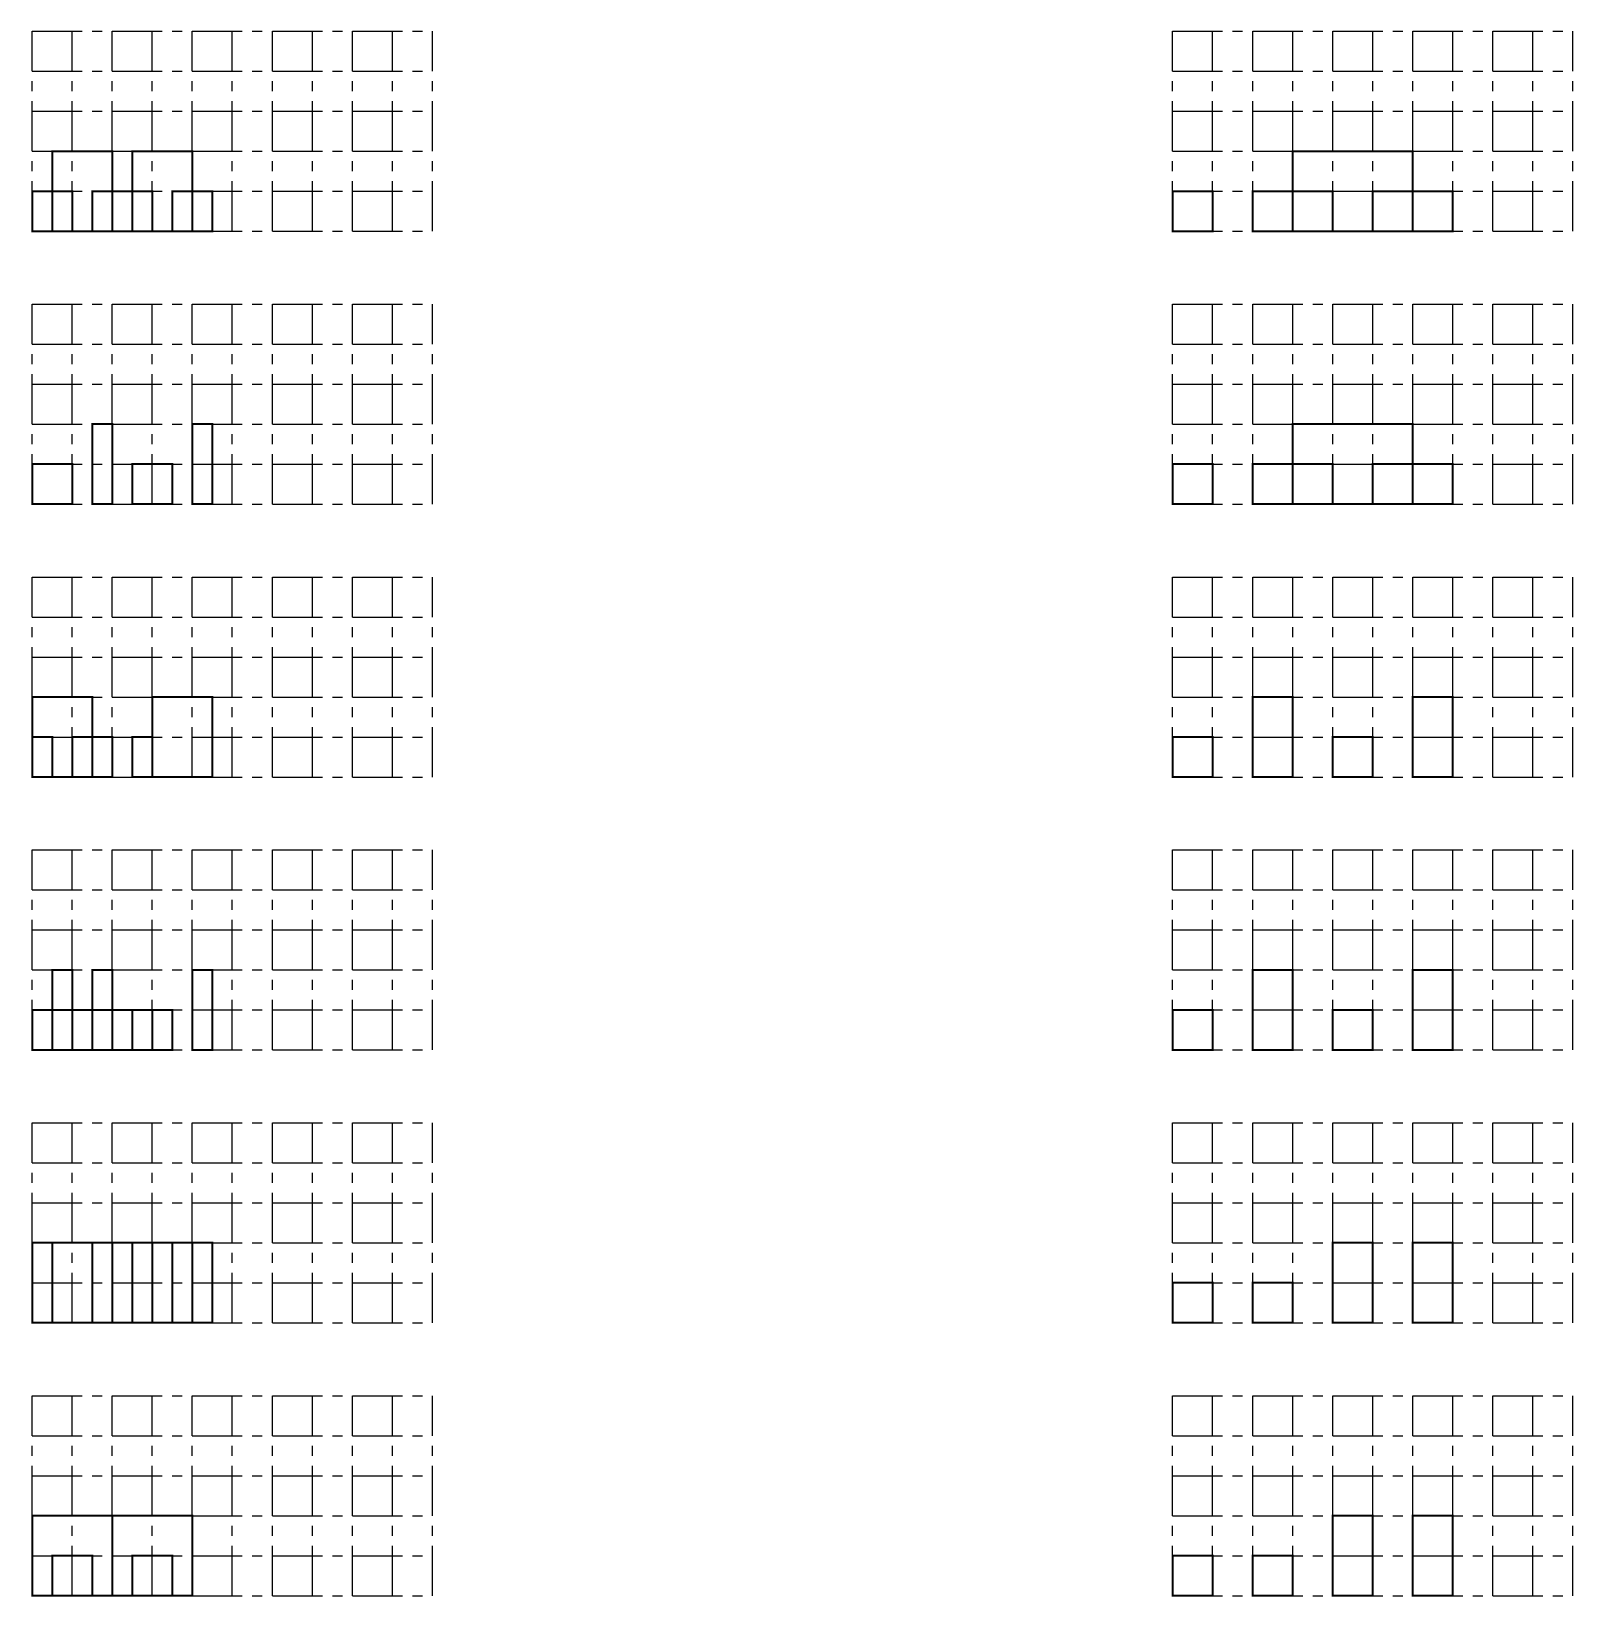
# Model space of a CAD drawing. Extents: x -28532 to 10000, y -20496 to 18647.
import ezdxf

# ---------------------------------------------------------------- set-up
doc = ezdxf.new("R2010")
doc.units = 0
doc.header["$LTSCALE"] = 1000
doc.header["$MEASUREMENT"] = 0
doc.linetypes.add('CENTER', pattern=[2, 1.25, -0.25, 0.25, -0.25])
doc.layers.add('AD-AXIS-AXIS', color=12, linetype='CENTER')

# ---------------------------------------------------------------- blocks, each defined once
blk = doc.blocks.new('A$Cdbf82947')
at = {"layer": 'AD-AXIS-AXIS'}
for p, q in [((0, 0), (0, 5000)), ((0, 5000), (10000, 5000)), ((1000, 0), (1000, 5000)), ((2000, 0), (2000, 5000)), ((3000, 0), (3000, 5000)), ((4000, 0), (4000, 5000)), ((5000, 0), (5000, 5000)), ((6000, 0), (6000, 5000)), ((7000, 0), (7000, 5000)), ((8000, 0), (8000, 5000)), ((9000, 0), (9000, 5000)), ((10000, 0), (10000, 5000)), ((0, 4000), (10000, 4000)), ((0, 3000), (10000, 3000)), ((0, 2000), (10000, 2000)), ((0, 1000), (10000, 1000)), ((0, 0), (10000, 0))]:
    blk.add_line(p, q, dxfattribs=at)

msp = doc.modelspace()

# ---------------------------------------------------------------- linework, layer by layer
at = {"color": 6, "const_width": 50}
for points in [[(-28007, 15647), (-26507, 15647), (-26507, 13647), (-28007, 13647)], [(-26007, 15647), (-24507, 15647), (-24507, 13647), (-26007, 13647)], [(3000, 15647), (6000, 15647), (6000, 13647), (3000, 13647)], [(-28507, 6824), (-27507, 6824), (-27507, 7824), (-28507, 7824)], [(-26007, 6824), (-25007, 6824), (-25007, 7824), (-26007, 7824)], [(0, 6824), (1000, 6824), (1000, 7824), (0, 7824)], [(2000, 6824), (4000, 6824), (4000, 7824), (2000, 7824)], [(5000, 6824), (7000, 6824), (7000, 7824), (5000, 7824)], [(-28507, 0), (-28007, 0), (-28007, 1000), (-28507, 1000)], [(-27507, 0), (-26507, 0), (-26507, 1000), (-27507, 1000)], [(-26007, 0), (-25507, 0), (-25507, 1000), (-26007, 1000)], [(0, 0), (1000, 0), (1000, 1000), (0, 1000)], [(4000, 0), (5000, 0), (5000, 1000), (4000, 1000)], [(-27507, -6824), (-28007, -6824), (-28007, -4824), (-27507, -4824)], [(-26507, -6824), (-27007, -6824), (-27007, -4824), (-26507, -4824)], [(2000, -4824), (3000, -4824), (3000, -6824), (2000, -6824)], [(6000, -4824), (7000, -4824), (7000, -6824), (6000, -6824)], [(-25507, -6824), (-26007, -6824), (-26007, -5824), (-25507, -5824)], [(-27007, -13647), (-28007, -13647), (-28007, -11647), (-27007, -11647)], [(-26007, -13647), (-26507, -13647), (-26507, -11647), (-26007, -11647)], [(-25007, -13647), (-25507, -13647), (-25507, -11647), (-25007, -11647)], [(-24007, -13647), (-24507, -13647), (-24507, -11647), (-24007, -11647)], [(0, -13647), (1000, -13647), (1000, -12647), (0, -12647)], [(2000, -13647), (3000, -13647), (3000, -12647), (2000, -12647)], [(-26507, -20471), (-24507, -20471), (-24507, -18471), (-26507, -18471)], [(4000, -18471), (5000, -18471), (5000, -20471), (4000, -20471)], [(6000, -18471), (7000, -18471), (7000, -20471), (6000, -20471)], [(-27007, -20471), (-28007, -20471), (-28007, -19471), (-27007, -19471)]]:
    msp.add_lwpolyline(points, close=True, dxfattribs=at)
at = {"const_width": 50}
for points in [[(-28507, 13647), (-27507, 13647), (-27507, 14647), (-28507, 14647)], [(-27007, 13647), (-25507, 13647), (-25507, 14647), (-27007, 14647)], [(-25007, 13647), (-24007, 13647), (-24007, 14647), (-25007, 14647)], [(0, 13647), (1000, 13647), (1000, 14647), (0, 14647)], [(2000, 13647), (4000, 13647), (4000, 14647), (2000, 14647)], [(5000, 13647), (7000, 13647), (7000, 14647), (5000, 14647)], [(-27007, 6824), (-26507, 6824), (-26507, 8824), (-27007, 8824)], [(-24507, 6824), (-24007, 6824), (-24007, 8824), (-24507, 8824)], [(3000, 8824), (6000, 8824), (6000, 6824), (3000, 6824)], [(-27007, 0), (-28507, 0), (-28507, 2000), (-27007, 2000)], [(-25507, 0), (-24007, 0), (-24007, 2000), (-25507, 2000)], [(2000, 2000), (3000, 2000), (3000, 0), (2000, 0)], [(6000, 2000), (7000, 2000), (7000, 0), (6000, 0)], [(-24007, -6824), (-24507, -6824), (-24507, -4824), (-24007, -4824)], [(-25007, -6824), (-28507, -6824), (-28507, -5824), (-25007, -5824)], [(0, -6824), (1000, -6824), (1000, -5824), (0, -5824)], [(4000, -6824), (5000, -6824), (5000, -5824), (4000, -5824)], [(-26507, -13647), (-28507, -13647), (-28507, -11647), (-26507, -11647)], [(-25507, -13647), (-26007, -13647), (-26007, -11647), (-25507, -11647)], [(-24507, -13647), (-25007, -13647), (-25007, -11647), (-24507, -11647)], [(4000, -11647), (5000, -11647), (5000, -13647), (4000, -13647)], [(6000, -11647), (7000, -11647), (7000, -13647), (6000, -13647)], [(-26507, -20471), (-28507, -20471), (-28507, -18471), (-26507, -18471)], [(-25007, -20471), (-26007, -20471), (-26007, -19471), (-25007, -19471)], [(0, -20471), (1000, -20471), (1000, -19471), (0, -19471)], [(2000, -20471), (3000, -20471), (3000, -19471), (2000, -19471)]]:
    msp.add_lwpolyline(points, close=True, dxfattribs=at)

# ---------------------------------------------------------------- block references
for p in [(-28507, 13647), (0, 13647), (-28507, 6824), (0, 6824), (-28507, 0), (0, 0), (-28507, -6824), (0, -6824), (-28507, -13647), (0, -13647), (-28507, -20471), (0, -20471)]:
    msp.add_blockref('A$Cdbf82947', p)

doc.saveas('drawing.dxf')
